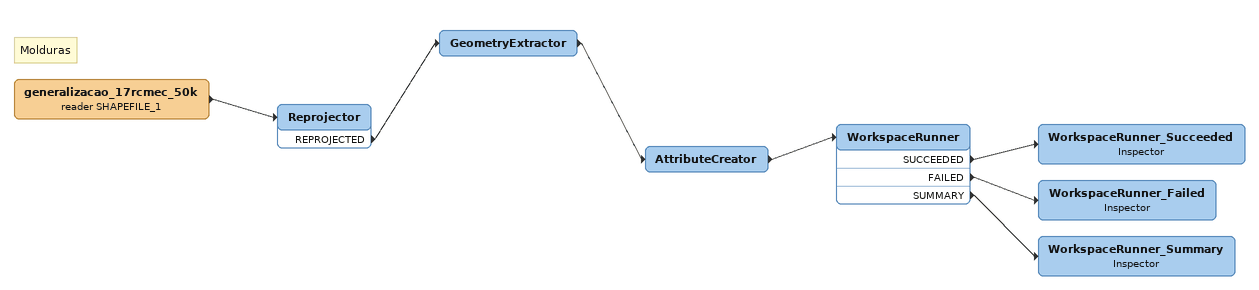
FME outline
Note: Molduras
generalizacao_17rcmec_50k (reader SHAPEFILE_1)
    -> Reprojector
Reprojector
    REPROJECTED -> GeometryExtractor
GeometryExtractor
    -> AttributeCreator
AttributeCreator
    -> WorkspaceRunner
WorkspaceRunner
    SUCCEEDED -> WorkspaceRunner_Succeeded
    FAILED -> WorkspaceRunner_Failed
    SUMMARY -> WorkspaceRunner_Summary
WorkspaceRunner_Succeeded: Inspector
WorkspaceRunner_Failed: Inspector
WorkspaceRunner_Summary: Inspector
